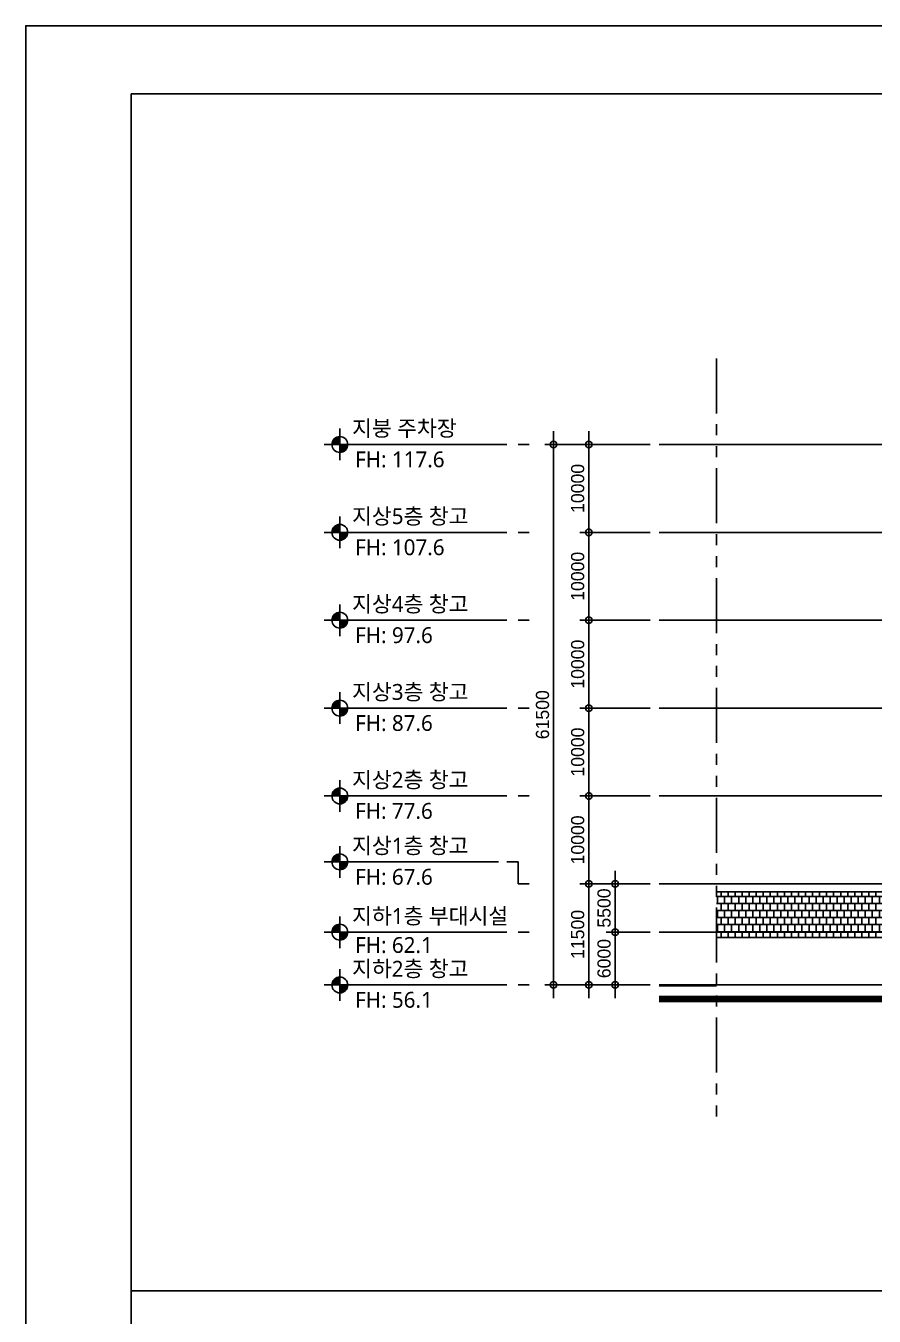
# Model space of a CAD drawing. Header units: millimetres. Extents: x 37653813 to 38677796, y 586285 to 874285.
# Drawn here: x 37653813 to 37750303, y 727447 to 874285 of the extents above; entities that cross this region are included whole.
import ezdxf

# ---------------------------------------------------------------- set-up
doc = ezdxf.new("R2010")
doc.units = ezdxf.units.MM
doc.header["$LTSCALE"] = 1000
doc.header["$MEASUREMENT"] = 0
doc.header["$PDSIZE"] = -10
doc.linetypes.add('PHANTOM2', pattern=[1.25, 0.625, -0.125, 0.125, -0.125, 0.125, -0.125])
doc.layers.get('0').update_dxf_attribs({"linetype": 'CONTINUOUS'})
doc.layers.get('Defpoints').update_dxf_attribs({"color": 161, "linetype": 'CONTINUOUS'})
for name, color, linetype in [('cen', 1, 'CONTINUOUS'), ('CON', 2, 'CONTINUOUS'), ('h 252', 252, 'CONTINUOUS'), ('HAT-251', 251, 'CONTINUOUS'), ('NDIM', 7, 'CONTINUOUS'), ('SYM', 7, 'CONTINUOUS'), ('TEXT(AXIS)', 2, 'CONTINUOUS'), ('대지경계선', 4, 'PHANTOM2')]:
    doc.layers.add(name, color=color, linetype=linetype)
doc.styles.add('CGS', font='cgse', dxfattribs={"bigfont": 'cgs'})
doc.styles.add('나눔바른고딕', font='NanumBarunGothic.ttf')
doc.dimstyles.new('NDIM 1200', dxfattribs={"dimscale": 500, "dimtxt": 3, "dimasz": 1, "dimexe": 2, "dimexo": 2, "dimgap": 1, "dimtad": 1, "dimdec": 0, "dimdsep": 46, "dimtxsty": 'CGS', "dimblk": 'DOT0', "dimcen": 1, "dimdle": 8, "dimclrd": 2, "dimclre": 2, "dimclrt": 2, "dimadec": 0, "dimazin": 0, "dimtfac": 1, "dimtdec": 0, "dimtix": 1, "dimtmove": 2, "dimatfit": 3, "dimldrblk": 'DOT0', "dimfxl": 1, "dimtolj": 1, "dimtzin": 0, "dimlwd": -1, "dimlwe": -1, "dimarcsym": 0})

# ---------------------------------------------------------------- blocks, each defined once
blk = doc.blocks.new('DOT0')
blk.add_line((-3, 0), (3, 0))
at = {"color": 6}
blk.add_circle((0, 0), 0.75, dxfattribs=at)
blk = doc.blocks.new('*D588')
at = {"layer": 'Defpoints', "color": 0, "ltscale": 0.4, "transparency": 16777216}
for p in [(37725834, 826642), (37713834, 765142), (37725834, 765142)]:
    blk.add_point(p, dxfattribs=at)
at = {"layer": 'NDIM', "ltscale": 0.4, "transparency": 16777216}
for p, q in [((37724834, 826642), (37712834, 826642)), ((37713834, 826142), (37713834, 765642)), ((37724834, 765142), (37712834, 765142))]:
    blk.add_line(p, q, dxfattribs=at)
at = {"layer": 'NDIM', "ltscale": 0.4, "transparency": 16777216, "xscale": 500, "yscale": 500, "zscale": 500}
for p, rotation in [((37713834, 826642), 90), ((37713834, 765142), 270)]:
    blk.add_blockref('DOT0', p, dxfattribs=dict(at, rotation=rotation))
at = {"layer": 'NDIM', "ltscale": 0.4, "transparency": 16777216, "insert": (37712584, 795892), "char_height": 1500, "attachment_point": 5, "rotation": 90, "style": 'CGS'}
blk.add_mtext('\\A1;61500', dxfattribs=at)
blk = doc.blocks.new('*D589')
at = {"layer": 'Defpoints', "color": 0, "ltscale": 0.4, "transparency": 16777216}
for p in [(37725834, 786642), (37717834, 776642), (37725834, 776642)]:
    blk.add_point(p, dxfattribs=at)
at = {"layer": 'NDIM', "ltscale": 0.4, "transparency": 16777216}
for p, q in [((37724834, 786642), (37716834, 786642)), ((37717834, 786142), (37717834, 777142)), ((37724834, 776642), (37716834, 776642))]:
    blk.add_line(p, q, dxfattribs=at)
at = {"layer": 'NDIM', "ltscale": 0.4, "transparency": 16777216, "xscale": 500, "yscale": 500, "zscale": 500}
for p, rotation in [((37717834, 786642), 90), ((37717834, 776642), 270)]:
    blk.add_blockref('DOT0', p, dxfattribs=dict(at, rotation=rotation))
at = {"layer": 'NDIM', "ltscale": 0.4, "transparency": 16777216, "insert": (37716584, 781642), "char_height": 1500, "attachment_point": 5, "rotation": 90, "style": 'CGS'}
blk.add_mtext('\\A1;10000', dxfattribs=at)
blk = doc.blocks.new('*D590')
at = {"layer": 'Defpoints', "color": 0, "ltscale": 0.4, "transparency": 16777216}
for p in [(37725834, 771142), (37720834, 765142), (37725834, 765142)]:
    blk.add_point(p, dxfattribs=at)
at = {"layer": 'NDIM', "ltscale": 0.4, "transparency": 16777216}
for p, q in [((37724834, 771142), (37719834, 771142)), ((37720834, 770642), (37720834, 765642)), ((37724834, 765142), (37719834, 765142))]:
    blk.add_line(p, q, dxfattribs=at)
at = {"layer": 'NDIM', "ltscale": 0.4, "transparency": 16777216, "xscale": 500, "yscale": 500, "zscale": 500}
for p, rotation in [((37720834, 771142), 90), ((37720834, 765142), 270)]:
    blk.add_blockref('DOT0', p, dxfattribs=dict(at, rotation=rotation))
at = {"layer": 'NDIM', "ltscale": 0.4, "transparency": 16777216, "insert": (37719584, 768142), "char_height": 1500, "attachment_point": 5, "rotation": 90, "style": 'CGS'}
blk.add_mtext('\\A1;6000', dxfattribs=at)
blk = doc.blocks.new('*D591')
at = {"layer": 'Defpoints', "color": 0, "ltscale": 0.4, "transparency": 16777216}
for p in [(37725834, 796642), (37717834, 786642), (37725834, 786642)]:
    blk.add_point(p, dxfattribs=at)
at = {"layer": 'NDIM', "ltscale": 0.4, "transparency": 16777216}
for p, q in [((37724834, 796642), (37716834, 796642)), ((37717834, 796142), (37717834, 787142)), ((37724834, 786642), (37716834, 786642))]:
    blk.add_line(p, q, dxfattribs=at)
at = {"layer": 'NDIM', "ltscale": 0.4, "transparency": 16777216, "xscale": 500, "yscale": 500, "zscale": 500}
for p, rotation in [((37717834, 796642), 90), ((37717834, 786642), 270)]:
    blk.add_blockref('DOT0', p, dxfattribs=dict(at, rotation=rotation))
at = {"layer": 'NDIM', "ltscale": 0.4, "transparency": 16777216, "insert": (37716584, 791642), "char_height": 1500, "attachment_point": 5, "rotation": 90, "style": 'CGS'}
blk.add_mtext('\\A1;10000', dxfattribs=at)
blk = doc.blocks.new('*D592')
at = {"layer": 'Defpoints', "color": 0, "ltscale": 0.4, "transparency": 16777216}
for p in [(37725834, 806642), (37717834, 796642), (37725834, 796642)]:
    blk.add_point(p, dxfattribs=at)
at = {"layer": 'NDIM', "ltscale": 0.4, "transparency": 16777216}
for p, q in [((37724834, 806642), (37716834, 806642)), ((37717834, 806142), (37717834, 797142)), ((37724834, 796642), (37716834, 796642))]:
    blk.add_line(p, q, dxfattribs=at)
at = {"layer": 'NDIM', "ltscale": 0.4, "transparency": 16777216, "xscale": 500, "yscale": 500, "zscale": 500}
for p, rotation in [((37717834, 806642), 90), ((37717834, 796642), 270)]:
    blk.add_blockref('DOT0', p, dxfattribs=dict(at, rotation=rotation))
at = {"layer": 'NDIM', "ltscale": 0.4, "transparency": 16777216, "insert": (37716584, 801642), "char_height": 1500, "attachment_point": 5, "rotation": 90, "style": 'CGS'}
blk.add_mtext('\\A1;10000', dxfattribs=at)
blk = doc.blocks.new('*D593')
at = {"layer": 'Defpoints', "color": 0, "ltscale": 0.4, "transparency": 16777216}
for p in [(37725834, 816642), (37717834, 806642), (37725834, 806642)]:
    blk.add_point(p, dxfattribs=at)
at = {"layer": 'NDIM', "ltscale": 0.4, "transparency": 16777216}
for p, q in [((37724834, 816642), (37716834, 816642)), ((37717834, 816142), (37717834, 807142)), ((37724834, 806642), (37716834, 806642))]:
    blk.add_line(p, q, dxfattribs=at)
at = {"layer": 'NDIM', "ltscale": 0.4, "transparency": 16777216, "xscale": 500, "yscale": 500, "zscale": 500}
for p, rotation in [((37717834, 816642), 90), ((37717834, 806642), 270)]:
    blk.add_blockref('DOT0', p, dxfattribs=dict(at, rotation=rotation))
at = {"layer": 'NDIM', "ltscale": 0.4, "transparency": 16777216, "insert": (37716584, 811642), "char_height": 1500, "attachment_point": 5, "rotation": 90, "style": 'CGS'}
blk.add_mtext('\\A1;10000', dxfattribs=at)
blk = doc.blocks.new('*D594')
at = {"layer": 'Defpoints', "color": 0, "ltscale": 0.4, "transparency": 16777216}
for p in [(37725834, 826642), (37717834, 816642), (37725834, 816642)]:
    blk.add_point(p, dxfattribs=at)
at = {"layer": 'NDIM', "ltscale": 0.4, "transparency": 16777216}
for p, q in [((37724834, 826642), (37716834, 826642)), ((37717834, 826142), (37717834, 817142)), ((37724834, 816642), (37716834, 816642))]:
    blk.add_line(p, q, dxfattribs=at)
at = {"layer": 'NDIM', "ltscale": 0.4, "transparency": 16777216, "xscale": 500, "yscale": 500, "zscale": 500}
for p, rotation in [((37717834, 826642), 90), ((37717834, 816642), 270)]:
    blk.add_blockref('DOT0', p, dxfattribs=dict(at, rotation=rotation))
at = {"layer": 'NDIM', "ltscale": 0.4, "transparency": 16777216, "insert": (37716584, 821642), "char_height": 1500, "attachment_point": 5, "rotation": 90, "style": 'CGS'}
blk.add_mtext('\\A1;10000', dxfattribs=at)
blk = doc.blocks.new('*D595')
at = {"layer": 'Defpoints', "color": 0, "ltscale": 0.4, "transparency": 16777216}
for p in [(37720834, 776642), (37725834, 776642), (37725834, 771142)]:
    blk.add_point(p, dxfattribs=at)
at = {"layer": 'NDIM', "ltscale": 0.4, "transparency": 16777216}
for p, q in [((37720834, 777142), (37720834, 777642)), ((37724834, 776642), (37719834, 776642)), ((37720834, 771142), (37720834, 776642)), ((37724834, 771142), (37719834, 771142)), ((37720834, 770642), (37720834, 770142))]:
    blk.add_line(p, q, dxfattribs=at)
at = {"layer": 'NDIM', "ltscale": 0.4, "transparency": 16777216, "xscale": 500, "yscale": 500, "zscale": 500}
for p, rotation in [((37720834, 776642), 270), ((37720834, 771142), 90)]:
    blk.add_blockref('DOT0', p, dxfattribs=dict(at, rotation=rotation))
at = {"layer": 'NDIM', "ltscale": 0.4, "transparency": 16777216, "insert": (37719584, 773892), "char_height": 1500, "attachment_point": 5, "rotation": 90, "style": 'CGS'}
blk.add_mtext('\\A1;5500', dxfattribs=at)
blk = doc.blocks.new('*D596')
at = {"layer": 'Defpoints', "color": 0, "ltscale": 0.4, "transparency": 16777216}
for p in [(37725834, 776642), (37717834, 765142), (37725834, 765142)]:
    blk.add_point(p, dxfattribs=at)
at = {"layer": 'NDIM', "ltscale": 0.4, "transparency": 16777216}
for p, q in [((37724834, 776642), (37716834, 776642)), ((37717834, 776142), (37717834, 765642)), ((37724834, 765142), (37716834, 765142))]:
    blk.add_line(p, q, dxfattribs=at)
at = {"layer": 'NDIM', "ltscale": 0.4, "transparency": 16777216, "xscale": 500, "yscale": 500, "zscale": 500}
for p, rotation in [((37717834, 776642), 90), ((37717834, 765142), 270)]:
    blk.add_blockref('DOT0', p, dxfattribs=dict(at, rotation=rotation))
at = {"layer": 'NDIM', "ltscale": 0.4, "transparency": 16777216, "insert": (37716584, 770892), "char_height": 1500, "attachment_point": 5, "rotation": 90, "style": 'CGS'}
blk.add_mtext('\\A1;11500', dxfattribs=at)
blk = doc.blocks.new('A$C19853FC8')
at = {"layer": 'SYM'}
for p, q in [((1800, 0), (1800, 3600)), ((3600, 1800), (0, 1800))]:
    blk.add_line(p, q, dxfattribs=at)
blk.add_circle((1800, 1800), 900, dxfattribs=at)
for points in [[(900, 1800), (1800, 2700), (914, 1959), (1643, 2686)], [(914, 1959), (1643, 2686), (954, 2112), (1492, 2646)], [(954, 2112), (1492, 2646), (1025, 2260), (1346, 2576)], [(1025, 2260), (1346, 2576), (1109, 2378), (1222, 2491)], [(1800, 900), (2700, 1800), (1959, 914), (2686, 1643)], [(1959, 914), (2686, 1643), (2112, 954), (2646, 1492)], [(2112, 954), (2646, 1492), (2260, 1025), (2576, 1346)], [(2260, 1025), (2576, 1346), (2378, 1109), (2491, 1222)]]:
    blk.add_solid(points, dxfattribs=at)
at = {"layer": 'SYM', "linetype": 'Continuous'}
for points in [[(1800, 2700), (1800, 1800), (900, 1800)], [(2700, 1800), (1800, 900), (1800, 1800)]]:
    blk.add_solid(points, dxfattribs=at)
blk = doc.blocks.new('A$C69772d3e')
at = {"layer": 'SYM', "ltscale": 1000}
for p, q in [((0, 67020), (20800, 67020)), ((22063, 67020), (23326, 67020)), ((0, 57020), (20800, 57020)), ((22063, 57020), (23326, 57020)), ((0, 47020), (20800, 47020)), ((22063, 47020), (23326, 47020)), ((0, 37020), (20800, 37020)), ((22063, 37020), (23326, 37020)), ((0, 27020), (20800, 27020)), ((22063, 27020), (23326, 27020)), ((0, 19520), (19825, 19520)), ((22063, 17020), (23326, 17020)), ((0, 11520), (20800, 11520)), ((22063, 11520), (23326, 11520)), ((0, 5520), (20800, 5520)), ((22063, 5520), (23326, 5520))]:
    blk.add_line(p, q, dxfattribs=at)
blk.add_lwpolyline([(20800, 19520), (22063, 19520), (22063, 17020)], dxfattribs=at)
at = {"ltscale": 1000}
for p in [(0, 65220), (0, 55220), (0, 45220), (0, 35220), (0, 25220), (0, 17720), (0, 9720), (0, 3720)]:
    blk.add_blockref('A$C19853FC8', p, dxfattribs=at)
at = {"layer": 'TEXT(AXIS)', "style": '나눔바른고딕'}
for s, p in [('지붕 주차장', (3181, 67964)), ('FH: 117.6', (3523, 64424)), ('지상5층 창고', (3181, 57964)), ('FH: 107.6', (3523, 54424)), ('지상4층 창고', (3181, 47964)), ('FH: 97.6', (3523, 44424)), ('지상3층 창고', (3181, 37964)), ('FH: 87.6', (3523, 34424)), ('지상2층 창고', (3181, 27964)), ('FH: 77.6', (3523, 24424)), ('지상1층 창고', (3181, 20464)), ('FH: 67.6', (3523, 16924)), ('지하1층 부대시설', (3181, 12464)), ('FH: 62.1', (3523, 9161)), ('지하2층 창고', (3181, 6464)), ('FH: 56.1', (3523, 2924))]:
    blk.add_text(s, height=1800, dxfattribs=at).set_placement(p)

msp = doc.modelspace()

# ---------------------------------------------------------------- linework, layer by layer
at = {"layer": 'cen', "ltscale": 5}
for p, q in [((37725834.4, 826642.5), (37997018.4, 826642.5)), ((37725834.4, 816642.5), (37997018.4, 816642.5)), ((37725834.4, 806642.5), (37997018.4, 806642.5)), ((37725834.4, 796642.5), (37997018.4, 796642.5)), ((37725834.4, 786642.5), (37997018.4, 786642.5)), ((37725834.4, 776642.5), (37997018.4, 776642.5))]:
    msp.add_line(p, q, dxfattribs=at)
at = {"layer": 'Defpoints'}
msp.add_lwpolyline([(37665813.4, 730326.9), (38016813.4, 730326.9)], dxfattribs=at)

# ---------------------------------------------------------------- block references
at = {"ltscale": 0.1}
msp.add_blockref('A$C69772d3e', (37687734.4, 759622.9), dxfattribs=at)

# ---------------------------------------------------------------- dimensions: what is measured, and where the dimension line sits
at = {"layer": 'NDIM', "ltscale": 0.4}
for base, p1, p2, angle, picture, middle in [((37713834.4, 765142.5), (37725834.4, 826642.5), (37725834.4, 765142.5), 270, '*D588', (37712584.4, 795892.5)), ((37717834.4, 816642.5), (37725834.4, 826642.5), (37725834.4, 816642.5), 270, '*D594', (37716584.4, 821642.5)), ((37717834.4, 806642.5), (37725834.4, 816642.5), (37725834.4, 806642.5), 270, '*D593', (37716584.4, 811642.5)), ((37717834.4, 796642.5), (37725834.4, 806642.5), (37725834.4, 796642.5), 270, '*D592', (37716584.4, 801642.5)), ((37717834.4, 786642.5), (37725834.4, 796642.5), (37725834.4, 786642.5), 270, '*D591', (37716584.4, 791642.5)), ((37717834.4, 776642.5), (37725834.4, 786642.5), (37725834.4, 776642.5), 270, '*D589', (37716584.4, 781642.5)), ((37717834.4, 765142.5), (37725834.4, 776642.5), (37725834.4, 765142.5), 90, '*D596', (37716584.4, 770892.5)), ((37720834.4, 776642.5), (37725834.4, 771142.5), (37725834.4, 776642.5), 90, '*D595', (37719584.4, 773892.5)), ((37720834.4, 765142.5), (37725834.4, 771142.5), (37725834.4, 765142.5), 270, '*D590', (37719584.4, 768142.5))]:
    dim = msp.add_linear_dim(base=base, p1=p1, p2=p2, angle=angle, dimstyle='NDIM 1200', override={"dimclrd": 256, "dimclre": 256, "dimclrt": 256}, dxfattribs=at)
    dim.commit()
    dim.dimension.update_dxf_attribs({"geometry": picture, "text_midpoint": middle})

# ---------------------------------------------------------------- wipeouts: each hides what was drawn before it
msp.add_wipeout([(37732380.3, 775742.5), (37776202.1, 775742.5), (37776202.1, 770542.5), (37776855.7, 770542.5), (37776855.7, 763842.5), (37732380.3, 763842.5)]).dxf.layer = 'HAT-251'

# ---------------------------------------------------------------- next in the draw order: hatches: boundary and pattern name
at = {"layer": 'h 252', "ltscale": 0.1}
h = msp.add_hatch(dxfattribs=at)
h.set_pattern_fill('AR-B88', color=256, scale=100)
h.set_pattern_definition([(0, (22091, -1e-10), (0, 800), []), (90, (22091, -1e-10), (-400, 800), [800, -800])])
h.paths.add_polyline_path([(37776202.1, 775742.5), (37732380.3, 775742.5), (37732380.3, 770542.5), (37776202.1, 770542.5)])

# ---------------------------------------------------------------- next in the draw order: linework, layer by layer
at = {"ltscale": 0.1}
for points in [[(37725834.4, 765042.5), (37732380.3, 765042.5)], [(37725834.4, 763842.5), (37997018.4, 763842.5)], [(37725834.4, 763642.5), (37997018.4, 763642.5)], [(37725834.4, 763442.5), (37997018.4, 763442.5)], [(37725834.4, 763242.5), (37997018.4, 763242.5)]]:
    msp.add_lwpolyline(points, dxfattribs=at)
at = {"layer": 'cen', "ltscale": 5}
for p, q in [((37725834.4, 771142.5), (37997018.4, 771142.5)), ((37725834.4, 765142.5), (37997018.4, 765142.5))]:
    msp.add_line(p, q, dxfattribs=at)
at = {"layer": 'CON', "ltscale": 0.1}
for p, q in [((37732380.3, 775742.5), (37776202.1, 775742.5)), ((37732380.3, 770542.5), (37776855.7, 770542.5))]:
    msp.add_line(p, q, dxfattribs=at)
at = {"layer": 'Defpoints'}
for points in [[(38064313.4, 586285), (37653813.4, 586285), (37653813.4, 874285), (38064313.4, 874285)], [(37665813.4, 866535), (38016813.4, 866535), (38016813.4, 594118.8), (37665813.4, 594118.8)]]:
    msp.add_lwpolyline(points, close=True, dxfattribs=at)
at = {"layer": '대지경계선', "ltscale": 10}
msp.add_lwpolyline([(37732380.3, 836435.4), (37732380.3, 749542.5)], dxfattribs=at)

doc.saveas('drawing.dxf')
